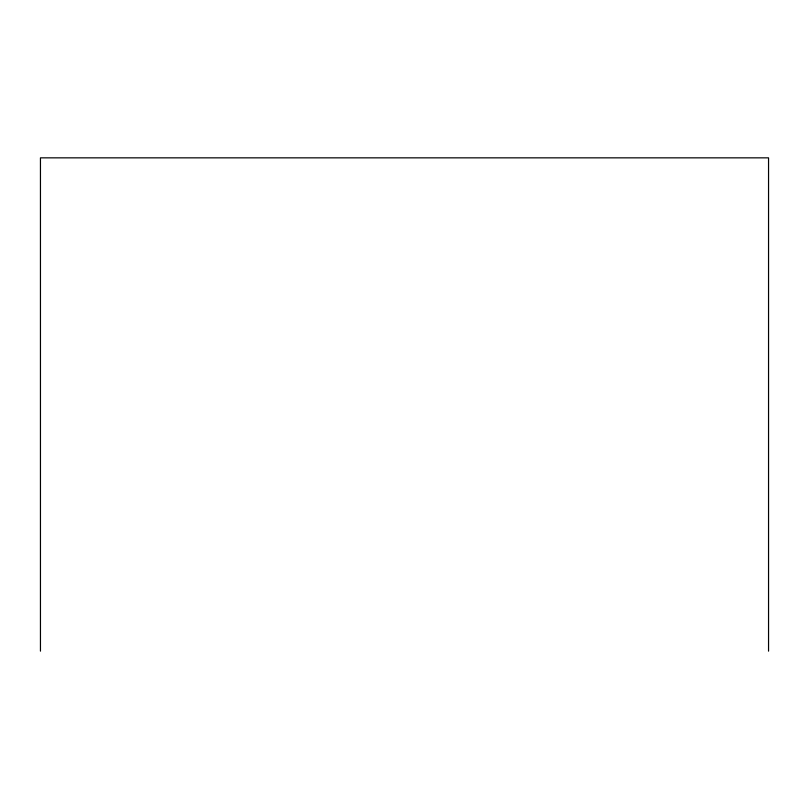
<?xml version="1.0" encoding="UTF-8"?>
<svg xmlns="http://www.w3.org/2000/svg" width="809" height="809" viewBox="0 0 809 809"><rect width="100%" height="100%" fill="white"/><g stroke="black" fill="none" stroke-linecap="round" stroke-linejoin="round"><path stroke-width="1.21" d="M768.55 651.154L768.55 157.846L40.45 157.846L40.45 651.154"/></g></svg>
